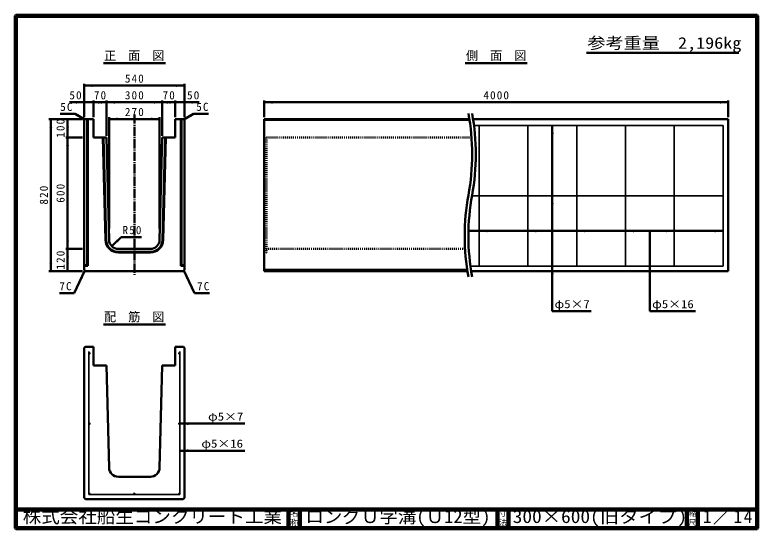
# Model space of a CAD drawing. Units: millimetres, scale not verified. Extents: x 100 to 4105, y 100 to 2870.
import ezdxf
from ezdxf.enums import TextEntityAlignment as Align

# ---------------------------------------------------------------- set-up
doc = ezdxf.new("R2010")
doc.units = ezdxf.units.MM
doc.header["$LTSCALE"] = 5
doc.linetypes.add('USER1', pattern=[13.4, 10, -1.2, 1, -1.2])
doc.linetypes.add('USER2', pattern=[2.2, 1, -1.2])
doc.layers.add('V-nasSTD', color=7, linetype='Continuous', lineweight=50)
doc.styles.add('ＭＳ ゴシック', font='')
doc.styles.get('ＭＳ ゴシック').set_extended_font_data('MS Gothic')

msp = doc.modelspace()

# ---------------------------------------------------------------- hatches: boundary and pattern name
at = {"layer": 'V-nasSTD'}
for points in [[(518.846, 2496.605), (473.846, 2489.105), (518.846, 2481.605)], [(968.846, 2481.605), (1013.846, 2489.105), (968.846, 2496.605)], [(428.846, 2391.605), (473.846, 2399.105), (428.846, 2406.605)], [(568.846, 2406.605), (523.846, 2399.105), (568.846, 2391.605)], [(548.846, 2391.605), (593.846, 2399.105), (548.846, 2406.605)], [(638.846, 2406.605), (593.846, 2399.105), (638.846, 2391.605)], [(848.846, 2391.605), (893.846, 2399.105), (848.846, 2406.605)], [(938.846, 2406.605), (893.846, 2399.105), (938.846, 2391.605)], [(918.846, 2391.605), (963.846, 2399.105), (918.846, 2406.605)], [(1058.846, 2391.605), (1013.846, 2399.105), (1058.846, 2406.605)], [(1488.846, 2406.605), (1443.846, 2399.105), (1488.846, 2391.605)], [(3898.846, 2391.605), (3943.846, 2399.105), (3898.846, 2406.605)], [(441.125, 2335.6), (476.346, 2306.605), (433.625, 2322.61)], [(1046.567, 2335.6), (1011.346, 2306.605), (1054.067, 2322.61)], [(286.346, 2264.105), (293.846, 2309.105), (301.346, 2264.105)], [(376.346, 2264.105), (383.846, 2309.105), (391.346, 2264.105)], [(653.845, 2316.605), (608.845, 2309.105), (653.845, 2301.605)], [(833.845, 2301.605), (878.845, 2309.105), (833.845, 2316.605)], [(391.346, 2254.105), (383.846, 2209.105), (376.346, 2254.105)], [(2988.346, 2229.105), (2995.846, 2274.105), (3003.346, 2229.105)], [(376.346, 2164.105), (383.846, 2209.105), (391.346, 2164.105)], [(2988.346, 1850.605), (2995.846, 1895.605), (3003.346, 1850.605)], [(2646.346, 1698.855), (2601.346, 1706.355), (2646.346, 1713.855)], [(2909.346, 1698.855), (2864.346, 1706.355), (2909.346, 1713.855)], [(3172.346, 1698.855), (3127.346, 1706.355), (3172.346, 1713.855)], [(3435.346, 1698.855), (3390.346, 1706.355), (3435.346, 1713.855)], [(3608.346, 1713.855), (3653.346, 1706.355), (3608.346, 1698.855)], [(3871.346, 1713.855), (3916.346, 1706.355), (3871.346, 1698.855)], [(391.346, 1654.105), (383.846, 1609.105), (376.346, 1654.105)], [(649.217, 1660.433), (622.701, 1623.31), (659.824, 1649.827)], [(376.346, 1564.105), (383.846, 1609.105), (391.346, 1564.105)], [(301.346, 1534.105), (293.846, 1489.105), (286.346, 1534.105)], [(391.346, 1534.105), (383.846, 1489.105), (376.346, 1534.105)], [(477.346, 1492.605), (451.384, 1455.092), (464.954, 1448.699)], [(1010.346, 1492.605), (1036.308, 1455.092), (1022.738, 1448.699)], [(2988.346, 1472.105), (2995.846, 1517.105), (3003.346, 1472.105)], [(498.846, 1046.869, 1), (504.846, 1046.869, 1)], [(988.846, 1046.869, 1), (982.846, 1046.869, 1)], [(498.846, 668.369, 1), (504.846, 668.369, 1)], [(988.846, 668.369, 1), (982.846, 668.369, 1)], [(1033.846, 675.869), (988.846, 668.369), (1033.846, 660.869)], [(1033.846, 530.111), (988.846, 522.611), (1033.846, 515.111)], [(498.846, 289.869, 0.41421), (501.846, 286.869, 0.66818), (503.967, 291.99, 0.66818)], [(743.846, 286.869, 1), (743.846, 292.869, 1)], [(988.846, 289.869, 0.66818), (983.724, 291.99, 0.66818), (985.846, 286.869, 0.41421)]]:
    msp.add_hatch(color=256, dxfattribs=at).paths.add_polyline_path(points)

# ---------------------------------------------------------------- linework, layer by layer
at = {"layer": 'V-nasSTD', "lineweight": 100}
for p, q in [((105, 2865), (105, 105)), ((4100, 2865), (105, 2865)), ((4100, 105), (4100, 2865)), ((105, 205), (4100, 205)), ((1575, 205), (1575, 105)), ((1635, 205), (1635, 105)), ((2700, 205), (2700, 105)), ((2760, 205), (2760, 105)), ((3720, 205), (3720, 105)), ((3780, 205), (3780, 105)), ((105, 105), (4100, 105))]:
    msp.add_line(p, q, dxfattribs=at)
at = {"layer": 'V-nasSTD'}
for p, q in [((3180.536, 2664.753), (4000.536, 2664.753)), ((576.846, 2609.105), (910.846, 2609.105)), ((2526.846, 2609.105), (2860.846, 2609.105)), ((473.846, 2499.105), (473.846, 2319.105)), ((1013.846, 2489.105), (473.846, 2489.105)), ((1013.846, 2499.105), (1013.846, 2319.105)), ((523.846, 2409.105), (523.846, 2319.105)), ((593.846, 2409.105), (593.846, 2219.105)), ((893.846, 2409.105), (893.846, 2219.105)), ((963.846, 2409.105), (963.846, 2319.105)), ((1443.846, 2409.105), (1443.846, 2319.105)), ((3943.846, 2409.105), (3943.846, 2319.105)), ((473.846, 2399.105), (393.846, 2399.105)), ((523.846, 2399.105), (473.846, 2399.105)), ((593.846, 2399.105), (523.846, 2399.105)), ((893.846, 2399.105), (593.846, 2399.105)), ((963.846, 2399.105), (893.846, 2399.105)), ((963.846, 2399.105), (1013.846, 2399.105)), ((1013.846, 2399.105), (1093.846, 2399.105)), ((3943.846, 2399.105), (1443.846, 2399.105)), ((344.384, 2336.605), (424.384, 2336.605)), ((476.346, 2306.605), (424.384, 2336.605)), ((1011.346, 2306.605), (1063.307, 2336.605)), ((1143.307, 2336.605), (1063.307, 2336.605)), ((463.846, 2309.105), (283.846, 2309.105)), ((293.846, 2309.105), (293.846, 1489.105)), ((383.846, 2309.105), (383.846, 2209.105)), ((473.846, 2304.105), (478.846, 2309.105)), ((473.846, 2304.105), (473.846, 1496.105)), ((478.846, 2309.105), (523.846, 2309.105)), ((489.846, 2309.105), (489.846, 1522.105)), ((492.846, 2309.105), (492.846, 1519.105)), ((523.846, 2309.105), (523.846, 2209.105)), ((608.845, 2319.105), (608.845, 1719.105)), ((608.845, 2309.105), (878.845, 2309.105)), ((878.845, 2319.105), (878.845, 1719.105)), ((1008.846, 2309.105), (963.846, 2309.105)), ((963.846, 2309.105), (963.846, 2209.105)), ((994.846, 1519.105), (994.846, 2309.105)), ((997.846, 1522.105), (997.846, 2309.105)), ((1008.846, 2309.105), (1013.846, 2304.105)), ((1013.846, 1496.105), (1013.846, 2304.105)), ((1443.846, 2309.105), (1443.846, 1489.105)), ((2548.96, 2309.105), (1443.846, 2309.105)), ((2549.738, 2304.105), (1443.846, 2304.105)), ((2568.96, 2309.105), (3943.846, 2309.105)), ((3943.846, 1489.105), (3943.846, 2309.105)), ((2995.846, 2274.105), (2995.846, 1274.105)), ((463.846, 2209.105), (373.846, 2209.105)), ((383.846, 2209.105), (383.846, 1609.105)), ((593.846, 2209.105), (523.846, 2209.105)), ((574.84, 2209.105), (588.633, 1657.38)), ((577.841, 2209.105), (591.632, 1657.455)), ((593.846, 2209.105), (607.627, 1657.855)), ((893.846, 2209.105), (880.064, 1657.855)), ((963.846, 2209.105), (893.846, 2209.105)), ((909.851, 2209.105), (896.059, 1657.455)), ((912.852, 2209.105), (899.059, 1657.38)), ((3916.346, 1706.355), (2544.15, 1706.355)), ((3521.846, 1706.355), (3521.846, 1274.105)), ((622.701, 1623.31), (672.198, 1672.808)), ((672.198, 1672.808), (782.198, 1672.808)), ((463.846, 1609.105), (373.846, 1609.105)), ((383.846, 1609.105), (383.846, 1489.105)), ((657.611, 1609.105), (830.08, 1609.105)), ((657.611, 1593.105), (830.08, 1593.105)), ((657.611, 1590.105), (830.08, 1590.105)), ((489.846, 1522.105), (473.846, 1522.105)), ((489.846, 1522.105), (492.846, 1519.105)), ((997.846, 1522.105), (994.846, 1519.105)), ((1013.846, 1522.105), (997.846, 1522.105)), ((463.846, 1489.105), (283.846, 1489.105)), ((419.777, 1370.397), (477.346, 1492.605)), ((492.846, 1519.105), (473.846, 1519.105)), ((480.846, 1489.105), (473.846, 1496.105)), ((480.846, 1489.105), (1006.846, 1489.105)), ((1013.846, 1519.105), (994.846, 1519.105)), ((1013.846, 1496.105), (1006.846, 1489.105)), ((1067.914, 1370.397), (1010.346, 1492.605)), ((2537.649, 1496.105), (1443.846, 1496.105)), ((2538.732, 1489.105), (1443.846, 1489.105)), ((3943.846, 1489.105), (2558.732, 1489.105)), ((339.777, 1370.397), (419.777, 1370.397)), ((1147.914, 1370.397), (1067.914, 1370.397)), ((2995.846, 1274.105), (3205.846, 1274.105)), ((3521.846, 1274.105), (3767.846, 1274.105)), ((576.846, 1201.869), (910.846, 1201.869)), ((473.846, 1076.869), (478.846, 1081.869)), ((478.846, 1081.869), (523.846, 1081.869)), ((523.846, 1081.869), (523.846, 981.869)), ((1008.846, 1081.869), (963.846, 1081.869)), ((963.846, 1081.869), (963.846, 981.869)), ((1008.846, 1081.869), (1013.846, 1076.869)), ((473.846, 1076.869), (473.846, 268.869)), ((1013.846, 268.869), (1013.846, 1076.869)), ((593.846, 981.869), (523.846, 981.869)), ((593.846, 981.869), (607.627, 430.62)), ((893.846, 981.869), (880.064, 430.62)), ((963.846, 981.869), (893.846, 981.869)), ((988.846, 668.369), (1338.846, 668.369)), ((988.846, 522.611), (1338.846, 522.611)), ((657.611, 381.869), (830.08, 381.869)), ((480.846, 261.869), (473.846, 268.869)), ((480.846, 261.869), (1006.846, 261.869)), ((1013.846, 268.869), (1006.846, 261.869))]:
    msp.add_line(p, q, dxfattribs=at)
at = {"layer": 'V-nasSTD', "linetype": 'USER1'}
msp.add_line((743.846, 2334.105), (743.846, 1464.105), dxfattribs=at)
at = {"layer": 'V-nasSTD', "lineweight": 35}
for p, q in [((2573.959, 2274.105), (3916.346, 2274.105)), ((2601.346, 2274.105), (2601.346, 1517.105)), ((2864.346, 2274.105), (2864.346, 1517.105)), ((3127.346, 2274.105), (3127.346, 1517.105)), ((3390.346, 2274.105), (3390.346, 1517.105)), ((3653.346, 2274.105), (3653.346, 1517.105)), ((3916.346, 2274.105), (3916.346, 1517.105)), ((3916.346, 1895.605), (2563.209, 1895.605)), ((3916.346, 1517.105), (2554.649, 1517.105)), ((498.846, 286.869), (498.846, 1056.869)), ((988.846, 286.869), (988.846, 1056.869)), ((498.846, 286.869), (988.846, 286.869))]:
    msp.add_line(p, q, dxfattribs=at)
at = {"layer": 'V-nasSTD', "linetype": 'USER2'}
for p, q in [((2560.522, 2209.105), (1443.846, 2209.105)), ((1456.346, 2209.105), (1456.346, 1590.105)), ((2525.856, 1609.105), (1443.846, 1609.105)), ((1443.846, 1590.105), (1456.346, 1590.105))]:
    msp.add_line(p, q, dxfattribs=at)
at = {"layer": 'V-nasSTD', "lineweight": 13}
msp.add_lwpolyline([(100, 100), (100, 2870), (4105, 2870), (4105, 100)], close=True, dxfattribs=at)
at = {"layer": 'V-nasSTD', "lineweight": 35}
for centre in [(501.846, 1046.869), (985.846, 1046.869), (501.846, 668.369), (985.846, 668.369), (501.846, 289.869), (743.846, 289.869), (985.846, 289.869)]:
    msp.add_circle(centre, 3, dxfattribs=at)
at = {"layer": 'V-nasSTD'}
for centre, radius, start, end in [((1343.846, 2119.105), 1220, 349.61114, 10.38886), ((1363.846, 2119.105), 1220, 349.61114, 10.38886), ((3743.846, 1679.105), 1220, 169.61114, 190.38886), ((3763.846, 1679.105), 1220, 169.61114, 190.38886), ((657.611, 1659.105), 69, 181.4321, 270), ((657.611, 1659.105), 66, 181.4321, 270), ((657.611, 1659.105), 50, 181.4321, 270), ((830.08, 1659.105), 50, 270, 358.5679), ((830.08, 1659.105), 66, 270, 358.5679), ((830.08, 1659.105), 69, 270, 358.5679), ((657.611, 431.869), 50, 181.4321, 270), ((830.08, 431.869), 50, 270, 358.5679)]:
    msp.add_arc(centre, radius, start, end, dxfattribs=at)

# ---------------------------------------------------------------- texts
at = {"layer": 'V-nasSTD', "style": 'ＭＳ ゴシック'}
for s, height, width, p in [('参考重量\u30002,196kg', 62.32, 1.15, (3184.536, 2749.753)), ('φ5×7', 43.99, 1.15, (3007.846, 1334.105)), ('φ5×16', 43.99, 1.15, (3533.846, 1334.105)), ('φ5×7', 43.99, 1.15, (1140.846, 728.369)), ('φ5×16', 43.99, 1.15, (1104.846, 582.611)), ('株式会社船生コンクリート工業', 69.65, 1.05, (142.5, 202.5)), ('ロングＵ字溝(Ｕ12型)', 69.65, 1.05, (1665, 202.5)), ('300×600(旧タイプ)', 69.65, 1.1, (2782.5, 202.5))]:
    msp.add_text(s, height=height, dxfattribs=dict(at, width=width)).set_placement(p, align=Align.TOP_LEFT)
for s, height, p in [('正\u3000面\u3000図', 47.65, (580.842, 2674.105)), ('側\u3000面\u3000図', 47.65, (2530.842, 2674.105)), ('配\u3000筋\u3000図', 47.65, (580.842, 1266.869)), ('名', 30.79, (1583.982, 200.999)), ('寸', 30.79, (2708.982, 200.999)), ('縮', 30.79, (3728.982, 200.999)), ('称', 30.79, (1583.976, 151.01)), ('法', 30.79, (2708.976, 151.01)), ('尺', 30.79, (3728.976, 151.01))]:
    msp.add_text(s, height=height, dxfattribs=at).set_placement(p, align=Align.TOP_LEFT)
at = {"layer": 'V-nasSTD', "attachment_point": 1, "style": 'ＭＳ ゴシック'}
for s, insert, char_height in [('\\T1.2;540', (692.859, 2549.105), 43.99), ('\\T1.2;50', (393.846, 2459.105), 43.99), ('\\T1.2;70', (525.846, 2459.105), 43.99), ('\\T1.2;300', (692.859, 2459.105), 43.99), ('\\T1.2;70', (895.846, 2459.105), 43.99), ('\\T1.2;50', (1027.846, 2459.105), 43.99), ('\\T1.2;4000', (2624.74, 2459.105), 43.99), ('\\T1.2;5C', (344.384, 2396.605), 43.99), ('\\T1.2;270', (692.859, 2369.105), 43.99), ('\\T1.2;5C', (1077.307, 2396.605), 43.99), ('\\T1.2;R50', (680.198, 1732.808), 43.99), ('\\T1.2;7C', (339.777, 1430.397), 43.99), ('\\T1.2;7C', (1081.914, 1430.397), 43.99), ('\\T1.16;1／14', (3807.033, 202.582), 69.65)]:
    msp.add_mtext(s, dxfattribs=dict(at, insert=insert, char_height=char_height))
at = {"layer": 'V-nasSTD', "char_height": 43.99, "attachment_point": 1, "rotation": 90, "style": 'ＭＳ ゴシック'}
for s, insert in [('\\T1.2;100', (323.846, 2208.092)), ('\\T1.2;820', (233.846, 1848.092)), ('\\T1.2;600', (323.846, 1858.092)), ('\\T1.2;120', (323.846, 1498.092))]:
    msp.add_mtext(s, dxfattribs=dict(at, insert=insert))

doc.saveas('drawing.dxf')
